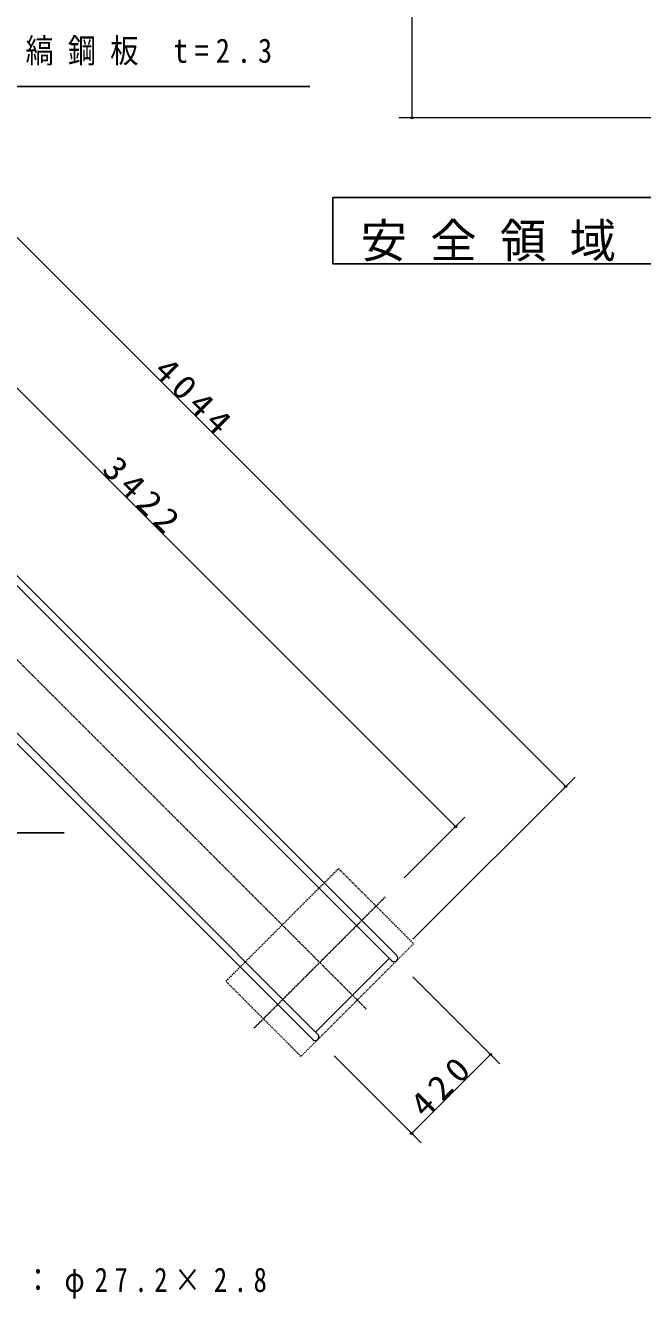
# Model space of a CAD drawing. Units: millimetres at full size. Extents: x -19538 to 12, y -3090 to 13350.
# Drawn here: x -13361 to -11037, y 5985 to 10779 of the extents above; entities that cross this region are included whole.
import ezdxf

# ---------------------------------------------------------------- set-up
doc = ezdxf.new("R2010")
doc.units = ezdxf.units.MM
doc.linetypes.add('USER2', pattern=[6, 3, -1, 1, -1])
doc.linetypes.add('USER4', pattern=[8, 5, -3])
doc.layers.add('線', color=2, linetype='Continuous', lineweight=25)
doc.layers.add('補助', color=2, linetype='Continuous', lineweight=13)
doc.styles.add('ＭＳ ゴシック', font='')
doc.styles.get('ＭＳ ゴシック').set_extended_font_data('MS Gothic')

# ---------------------------------------------------------------- blocks, each defined once
blk = doc.blocks.new('dimension_origin')
at = {"color": 0, "linetype": 'Continuous', "lineweight": -2}
blk.add_circle((0, 0), 1.25, dxfattribs=at)

msp = doc.modelspace()

# ---------------------------------------------------------------- linework, layer by layer
at = {"layer": '線', "color": 20, "linetype": 'USER2'}
for p, q in [((-15015.998, 10013.463), (-12076.024, 7073.489)), ((-12500.398, 7002.889), (-12005.424, 7497.863))]:
    msp.add_line(p, q, dxfattribs=at)
at = {"layer": '線', "color": 7, "lineweight": 13}
for p, q in [((-11982.231, 7257.447), (-14188.92, 9464.137)), ((-11962.997, 7276.68), (-14169.687, 9483.37)), ((-12279.215, 6960.462), (-14485.905, 9167.152)), ((-12259.982, 6979.695), (-14466.672, 9186.385)), ((-12268.538, 6988.251), (-11990.787, 7266.003))]:
    msp.add_line(p, q, dxfattribs=at)
at = {"layer": '線', "color": 4, "linetype": 'USER4'}
msp.add_lwpolyline([(-12323.622, 6896.823), (-12606.464, 7179.665), (-12182.2, 7603.929), (-11899.358, 7321.087)], close=True, dxfattribs=at)
at = {"layer": '線', "color": 7, "lineweight": 13}
for centre in [(-11972.614, 7267.064), (-12269.599, 6970.079)]:
    msp.add_arc(centre, 13.6, 225, 45, dxfattribs=at)
at = {"layer": '補助'}
for p, q in [((-11905.154, 10431.474), (-11905.154, 12050)), ((-14186.137, 10772.613), (-11326.601, 7913.076)), ((-10826.936, 10431.474), (-11955.154, 10431.474)), ((-14160.871, 10181.661), (-11741.249, 7762.038)), ((-11901.903, 7337.774), (-11291.246, 7948.432)), ((-11934.713, 7568.574), (-11705.893, 7797.394)), ((-11901.903, 7196.353), (-11574.089, 6868.538)), ((-12198.888, 6899.368), (-11871.073, 6571.553)), ((-11609.444, 6903.894), (-11906.429, 6606.909))]:
    msp.add_line(p, q, dxfattribs=at)
at = {"layer": '補助', "lineweight": 25}
for p, q in [((-13397.196, 10549.356), (-13347.196, 10549.356)), ((-13347.196, 10549.356), (-12289.821, 10549.356)), ((-14272.533, 7738.415), (-13215.159, 7738.415))]:
    msp.add_line(p, q, dxfattribs=at)
msp.add_lwpolyline([(-12203.554, 10131.474), (-12203.554, 9881.474), (-9766.054, 9881.474), (-9766.054, 10131.474)], close=True, dxfattribs=at)

# ---------------------------------------------------------------- block references
at = {"layer": '補助', "xscale": 3.33, "yscale": 3.33}
for p, rotation in [((-11905.154, 10431.474), 90), ((-11326.601, 7913.076), 135), ((-11741.249, 7762.038), 135), ((-11609.444, 6903.894), 225), ((-11906.429, 6606.909), 45)]:
    msp.add_blockref('dimension_origin', p, dxfattribs=dict(at, rotation=rotation))

# ---------------------------------------------------------------- texts
at = {"layer": '補助', "style": 'ＭＳ ゴシック'}
for s, insert, char_height, attachment_point in [('\\T1.5;\\W0.85;縞鋼板\\~t=2.3', (-13360.946, 10730.606), 91.64, 1), ('\\T1.5;安全領域\\~S=1／200', (-10984.804, 9889.807), 128.3, 8), ('\\T1.5;\\W0.8;アーチ：φ27.2×2.8', (-13814.191, 6101.248), 91.64, 1)]:
    msp.add_mtext(s, dxfattribs=dict(at, insert=insert, char_height=char_height, attachment_point=attachment_point))
at = {"layer": '補助', "char_height": 91.64, "attachment_point": 8, "style": 'ＭＳ ゴシック'}
for s, insert, rotation in [('\\T1.33;\\W1.1;4044', (-12755.662, 9343.552), 315), ('\\T1.33;\\W1.1;3422', (-12950.353, 8972.557), 315), ('\\T1.33;\\W1.1;420', (-11758.643, 6756.108), 45)]:
    msp.add_mtext(s, dxfattribs=dict(at, insert=insert, rotation=rotation))

doc.saveas('drawing.dxf')
